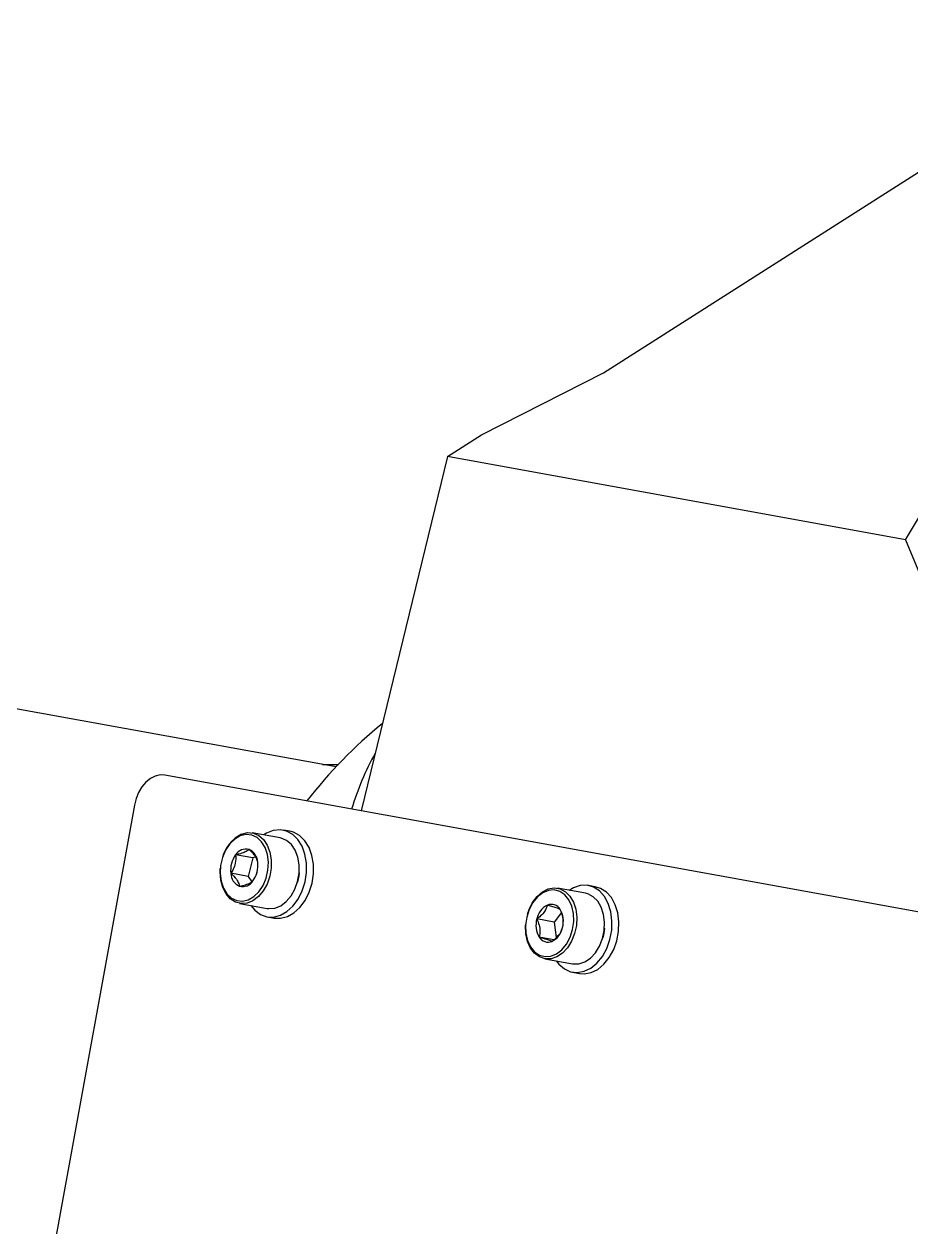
# Model space of a CAD drawing. Header units: inches. Extents: x 0 to 34.2, y 0 to 22.
# Drawn here: x 7.8863 to 8.2052, y 11.0343 to 11.467 of the extents above; entities that cross this region are included whole.
import ezdxf

# ---------------------------------------------------------------- set-up
doc = ezdxf.new("R2010")
doc.units = ezdxf.units.IN
doc.header["$MEASUREMENT"] = 0

msp = doc.modelspace()

# ---------------------------------------------------------------- linework, layer by layer
at = {"color": 7, "linetype": 'Continuous', "lineweight": 25}
for p, q in [((8.094631605708672, 11.34157017277156), (8.291570646115192, 11.46704392525862)), ((8.203255741380366, 11.2815400499626), (8.312160936868315, 11.46330544464725)), ((8.050842105381532, 11.31929000438407), (8.094631605708672, 11.34157017277156)), ((8.038533415356218, 11.3114478948536), (8.050842105381532, 11.31929000438407)), ((8.038533415356218, 11.3114478948536), (8.00751562346, 11.18401366077743)), ((8.203255741380366, 11.2815400499626), (8.038533415356218, 11.3114478948536)), ((7.998485176160644, 11.19981137591035), (7.419496788233513, 11.30493552828086)), ((8.203255741380366, 11.2815400499626), (8.262869545948915, 11.13765027039541)), ((7.993601675876206, 11.20069804969983), (7.999317515116529, 11.20069804969983)), ((8.363893040115624, 11.11930791774168), (7.936949278621521, 11.19682605450028)), ((7.92598325829668, 11.18601938918703), (7.892241299706878, 11.00018005760688)), ((7.978347967280306, 11.17424446804124), (7.968337381607231, 11.17606204220258)), ((7.981915788594034, 11.17661975764195), (7.979420074714466, 11.17707289247447)), ((7.957525582042997, 11.16677017191252), (7.957495395958873, 11.16666494639545)), ((7.968609409917744, 11.16701888230513), (7.962370125218479, 11.16815171938628)), ((7.968609409917744, 11.16701888230513), (7.966889803320258, 11.1603881799183)), ((7.969570966383879, 11.16740744472773), (7.968609409917744, 11.16701888230513)), ((7.956885682986819, 11.16330685291509), (7.956876951221854, 11.16319773203983)), ((7.966889803320258, 11.1603881799183), (7.960650518620821, 11.16152101699955)), ((7.985194464203497, 11.16163575905525), (7.985203195968461, 11.16174487993051)), ((7.966889803320258, 11.1603881799183), (7.968189209380004, 11.15844424080152)), ((7.98455456514713, 11.15817244005782), (7.984584751231615, 11.15827766557489)), ((8.091730672610174, 11.15668119438132), (8.089234958730449, 11.15713432921374)), ((8.08816285129665, 11.15430590478052), (8.078152265623386, 11.15612347894195)), ((7.963732179909822, 11.15069814392919), (7.973742765583069, 11.14888056976775)), ((7.973752134163842, 11.14585578690715), (7.976247848043582, 11.14540265207472)), ((8.067340466059326, 11.14683160865189), (8.06731027997484, 11.14672638313482)), ((8.076940095928588, 11.14394357316774), (8.070700811229136, 11.14507641024889)), ((8.079549996390943, 11.14738742560685), (8.076940095928588, 11.14394357316774)), ((8.076940095928588, 11.14394357316774), (8.077651151308535, 11.13838561721238)), ((8.066700567002973, 11.14336828965445), (8.066691835238181, 11.1432591687792)), ((8.095009348219637, 11.14169719579462), (8.095018079984618, 11.14180631666987)), ((8.076787796658792, 11.13760551820667), (8.071534573044875, 11.13855932089277)), ((8.094369449163473, 11.13823387679709), (8.094399635247786, 11.13833910231426)), ((8.07354706392615, 11.13075958066847), (8.083557649599225, 11.12894200650712)), ((8.08356701817981, 11.12591722364652), (8.086062732059737, 11.125464088814))]:
    msp.add_line(p, q, dxfattribs=at)
at = {"color": 7, "linetype": 'Continuous', "lineweight": 25, "flags": 128}
for points in [[(7.936949278621521, 11.19682605450028), (7.935205540004621, 11.19689675231074), (7.933442366648595, 11.19648861982441), (7.931727516316553, 11.19561734134405), (7.930126889745068, 11.19431639961281), (7.928701998115821, 11.19263578909194), (7.927507599214838, 11.19064009470138), (7.926589593121782, 11.18840600985714), (7.92598325829668, 11.18601938918703)], [(7.96451344391203, 11.17562625501713), (7.966650365426974, 11.17614311130838), (7.968754100613463, 11.17597190998255), (7.970711236562483, 11.17512188054742), (7.972416263568608, 11.17363884831004), (7.973777263184633, 11.17160276392195), (7.97472086356908, 11.16912339321967), (7.975196194980959, 11.16633439971957), (7.975177632180794, 11.16338613878298), (7.974666175893711, 11.16043755192034), (7.973689398860952, 11.15764759821235), (7.972299959384862, 11.15516668478585), (7.970572762507327, 11.15312855832556), (7.968600921859245, 11.1516430947567), (7.966490739880043, 11.15079037580473), (7.964355977026725, 11.15061637176898), (7.962311718916993, 11.15113046325213), (7.960468172034948, 11.15230493544922), (7.958924722470112, 11.15407647226015), (7.957764577987724, 11.15634956967688), (7.957050282277528, 11.15900168442922), (7.956820343206028, 11.16188984032454), (7.956876951221854, 11.16319773203983)], [(7.964063986115477, 11.17498966451379), (7.962061059481487, 11.17382899482196), (7.960257645356809, 11.17206677875936), (7.95875855161501, 11.16980542991807), (7.95765090013566, 11.16717636967314), (7.956999063596337, 11.16433238944979), (7.956840924367528, 11.16143877104099), (7.957185672926574, 11.15866368103097), (7.958013273739906, 11.15616839756391), (7.959275629656807, 11.15409793744509), (7.960899377139595, 11.15257262829068), (7.962790149887013, 11.15168111552454), (7.964838063059391, 11.15147521062802), (7.96692409938719, 11.15196688004536), (7.968927026021008, 11.1531275497372), (7.970730440145857, 11.15488976579979), (7.972229533887672, 11.15715111464108), (7.973337185367022, 11.15978017488602), (7.973989021906331, 11.16262415510937), (7.974147161134951, 11.16551777351816), (7.973802412576093, 11.16829286352818), (7.972974811762761, 11.17078814699524), (7.97171245584586, 11.17285860711407), (7.9700887083629, 11.17438391626847), (7.968197935615653, 11.17527542903461), (7.966150022443088, 11.17548133393113), (7.964063986115477, 11.17498966451379)], [(7.967881722034746, 11.14994473141228), (7.969293070369753, 11.14824200765817), (7.971330681169622, 11.14671729669902), (7.973614029720628, 11.14588214108011), (7.976036349182209, 11.14577559174985), (7.978484374588596, 11.14640263083651), (7.980843638992622, 11.14773393868933), (7.983003825812804, 11.14970726483272), (7.984863927114313, 11.15223033872938), (7.986336966627614, 11.15518518424819), (7.987354066662331, 11.15843363609674), (7.987867668751221, 11.16182380027691), (7.987853757431478, 11.16519715647959), (7.987312983180959, 11.16839597031796), (7.986270632002309, 11.17127066881223), (7.984775443078573, 11.17368683425563), (7.982897329781802, 11.17553148943756), (7.980724110602425, 11.17671838033186), (7.978357402853962, 11.17719200923938), (7.975907871160274, 11.1769302297989), (7.973490052900925, 11.17594528252608), (7.972486923732155, 11.17530862968567)], [(7.973742765583069, 11.14888056976775), (7.974366562699799, 11.14879879760764), (7.976501325553305, 11.14897280164338), (7.978611507532507, 11.14982552059535), (7.980583348180589, 11.15131098416422), (7.982310545057937, 11.15334911062441), (7.983699984534214, 11.15583002405101), (7.984676761566958, 11.1586199777589), (7.985188217853869, 11.16156856462163), (7.985206780654205, 11.16451682555814), (7.984731449242155, 11.16730581905833), (7.983787848857723, 11.16978518976061), (7.98242684924187, 11.1718212741486), (7.980721822235573, 11.17330430638608), (7.978764686286538, 11.17415433582121), (7.978347967280306, 11.17424446804124)], [(7.976247848043582, 11.14540265207472), (7.97853206306195, 11.14532245691734), (7.980980088468337, 11.14594949600399), (7.983339352872174, 11.14728080385681), (7.985499539692357, 11.1492541300002), (7.987359640993866, 11.15177720389695), (7.988832680507355, 11.15473204941567), (7.989849780542072, 11.15798050126422), (7.990363382630962, 11.16137066544439), (7.990349471311046, 11.16474402164716), (7.989808697060528, 11.16794283548554), (7.98876634588205, 11.17081753397971), (7.987271156958314, 11.1732336994232), (7.985393043661543, 11.17507835460513), (7.983219824482165, 11.17626524549935), (7.981915788594034, 11.17661975764195)], [(7.985194464203497, 11.16163575905525), (7.985081083593963, 11.16061022252064), (7.984584751231615, 11.15827766557489)], [(8.077696606051074, 11.13000616815156), (8.078660746325431, 11.12877096442665), (8.080623671554198, 11.12708820140307), (8.082856737700244, 11.12608052334154), (8.085255529072384, 11.12579504814833), (8.0877078808524, 11.12624512432599), (8.090099123796199, 11.12740970681288), (8.092317446041605, 11.12923434102627), (8.09425912130605, 11.13163370909803), (8.095833359012152, 11.13449561924411), (8.096966549554233, 11.13768625172671), (8.097605706202067, 11.14105641611714), (8.09772094270135, 11.14444852727415), (8.097306870721223, 11.14770397385011), (8.096382851807375, 11.15067053478121), (8.094992092057103, 11.15320949697559), (8.09319962185078, 11.15520214138273), (8.091089255103155, 11.1565552941648), (8.088759670217462, 11.15720568340186), (8.08631979599429, 11.15712289761578), (8.08388371824025, 11.15631080777802), (8.08230180774831, 11.15537006642504)], [(8.086062732059737, 11.125464088814), (8.087751242952313, 11.12534191331581), (8.090203594732126, 11.12579198949356), (8.09259483767594, 11.12695657198045), (8.094813159921534, 11.12878120619375), (8.096754835185978, 11.13118057426561), (8.098329072891893, 11.13404248441169), (8.099462263433974, 11.13723311689428), (8.100101420081996, 11.14060328128472), (8.100216656581091, 11.14399539244164), (8.099802584600964, 11.14725083901759), (8.09887856568693, 11.15021739994879), (8.097487805936842, 11.15275636214307), (8.095695335730708, 11.15474900655021), (8.09358496898291, 11.15610215933237), (8.091730672610174, 11.15668119438132)], [(8.066772778903376, 11.140032887863), (8.067372759863614, 11.13738388600284), (8.06843396199777, 11.13509263820089), (8.069894712094552, 11.13329230345098), (8.071670116668399, 11.13208751066494), (8.073656995658547, 11.13154827802009), (8.075739878880572, 11.13170594375793), (8.077797716731897, 11.13255134491867), (8.079710915156985, 11.13403534985986), (8.08136828601742, 11.13607171360837), (8.082673508943193, 11.13854209010513), (8.083550729121942, 11.14130291004759), (8.083948965705726, 11.14419372461582), (8.083845074631602, 11.1470465301748), (8.083245093671364, 11.14969553203495), (8.082183891537193, 11.15198677983691), (8.080723141440238, 11.15378711458682), (8.078947736866391, 11.15499190737286), (8.076960857876243, 11.15553114001771), (8.074877974654406, 11.15537347427996), (8.072820136803081, 11.15452807311913), (8.070906938377993, 11.15304406817803), (8.069249567517558, 11.15100770442943), (8.067944344591785, 11.14853732793267), (8.06706712441285, 11.1457765079902), (8.066668887829252, 11.14288569342197), (8.066772778903376, 11.140032887863)], [(8.067340466059326, 11.14683160865189), (8.067887592645246, 11.14844406441664), (8.06917197217262, 11.15102256987307), (8.070816347836784, 11.15319237949719), (8.072732070919834, 11.15483651829048), (8.074815864294397, 11.15586635030511), (8.076955390120682, 11.15622635703051), (8.079035306007098, 11.15589713041094), (8.080943483150332, 11.15489641913873), (8.08257705122645, 11.15327817181753), (8.0838479441576, 11.15112962857932), (8.084687647776992, 11.14856661794627), (8.08505089344499, 11.14572731248487), (8.084918098493759, 11.14276477988767), (8.084296421933564, 11.1398387310536), (8.083219378508355, 11.13710691003276), (8.081745031908333, 11.13471659000356), (8.079952864540198, 11.13279663373742), (8.077939492610588, 11.13145054657363), (8.075813457521475, 11.13075089641966), (8.073689374374693, 11.13073540159628), (8.071681753042531, 11.13140489743347), (8.069898824910727, 11.13272329123748), (8.068436708096359, 11.13461950805692), (8.067374225695266, 11.13699132235236), (8.066768656408513, 11.13971086900112), (8.066768656408513, 11.13971086900112)], [(8.083557649599225, 11.12894200650712), (8.083699960047767, 11.12891782743485), (8.085824043194549, 11.12893332225823), (8.087950078283852, 11.12963297241229), (8.08996345021346, 11.13097905957608), (8.091755617581596, 11.13289901584222), (8.093229964181617, 11.13528933587142), (8.09430700760664, 11.13802115689225), (8.094928684167021, 11.14094720572623), (8.095061479118252, 11.14390973832353), (8.094698233450066, 11.14674904378493), (8.093858529830863, 11.14931205441798), (8.092587636899712, 11.15146059765618), (8.090954068823594, 11.15307884497739), (8.089045891680344, 11.1540795562496), (8.08816285129665, 11.15430590478052)], [(8.066768656408513, 11.13971086900112), (8.066652646633775, 11.14263153653947), (8.066691835238181, 11.1432591687792)], [(8.095009348219637, 11.14169719579462), (8.09464279080959, 11.13928897745887), (8.094399635247786, 11.13833910231426)]]:
    msp.add_lwpolyline(points, dxfattribs=at)
at = {"color": 7, "linetype": 'Continuous', "lineweight": 25}
for centre, radius, start, end in [((8.122278375272753, 11.08396499576071), 0.1695552735192171, 129.1830580269463, 142.3441133272218), ((8.107482412100152, 11.15280080514101), 0.1082079318899028, 151.3034567761818, 162.8878590266496), ((7.970487302260588, 11.16372768694282), 0.01331401163394968, 116.6596400933724, 166.7901921233135), ((7.966132950456745, 11.16581168343379), 0.004431097159013844, 75.88377291123246, 148.1232337127991), ((7.964980602035722, 11.16523551842756), 0.00536069734397444, 2.138217999719386, 65.38246051405976), ((7.969885722534286, 11.16266429149371), 0.00930570082741799, 143.8653747479997, 187.0570418809397), ((7.96110236296838, 11.16429225306544), 0.00930570082740885, 323.8653747479996, 7.057041880939749), ((7.966007483466773, 11.16172102613159), 0.005360697343990274, 182.1382179995108, 245.382460513825), ((7.964855135045922, 11.16114486112536), 0.004431097159013934, 255.8837729112325, 328.1232337127992), ((8.077724515281755, 11.14367392164637), 0.007162359450734662, 116.9794166934669, 168.7077343447043), ((8.075893438200001, 11.14663224020658), 0.003706628880199856, 30.61848692693959, 112.4967840567286), ((8.071988791807598, 11.14430058771629), 0.008254455129498427, 343.8385922042477, 30.74243717873287), ((8.078629061727396, 11.14277883032151), 0.008254455129503978, 163.8385922042478, 210.7424371787276), ((8.072893338253037, 11.14340549639152), 0.007162359450744085, 296.9794166934668, 348.7077343447042), ((8.07472441533479, 11.14044717783122), 0.003706628880198992, 210.6184869269396, 292.4967840567286)]:
    msp.add_arc(centre, radius, start, end, dxfattribs=at)
for points, knots in [([(7.967213649348827, 11.17010897466631), (7.967086706561372, 11.16999301598054), (7.966685024780555, 11.16962609090844), (7.965602635682064, 11.16901446639645), (7.963900738774139, 11.16848743580806), (7.962773120884222, 11.16824011025567), (7.962370125218479, 11.16815171938628)], [0, 0, 0, 0, 0.1560254891888834, 0.4937074226656915, 0.8190577533761231, 1, 1, 1, 1]), ([(7.970337566881674, 11.1654355275596), (7.970175231850816, 11.16605286019204), (7.969897466213308, 11.16710915587437), (7.968568389561554, 11.16881264553632), (7.967629736511896, 11.16971082754926), (7.967213649348827, 11.17010897466631)], [0, 0, 0, 0, 0.4391279203154401, 0.7513760035663609, 1, 1, 1, 1]), ([(7.962370125218479, 11.16815171938628), (7.962408833787028, 11.16715073028816), (7.962475066627784, 11.16543797381488), (7.961646044277012, 11.16311622346063), (7.96095627867902, 11.16201095959122), (7.960650518620821, 11.16152101699955)], [0, 0, 0, 0, 0.4391279203158888, 0.7513760035671216, 1, 1, 1, 1]), ([(7.970335659098525, 11.163480487707), (7.970353389540222, 11.16357381764908), (7.970480816824969, 11.16424457257456), (7.970403836251506, 11.16488457560348), (7.970337566881674, 11.1654355275596)], [0, 0, 0, 0, 0.1391416425657235, 1, 1, 1, 1]), ([(7.960650518620821, 11.16152101699955), (7.961382634540147, 11.16080023197638), (7.962635331779714, 11.15956692262599), (7.963531016551933, 11.15794212185474), (7.963699673649145, 11.15718374432421), (7.963774436153668, 11.15684756989284)], [0, 0, 0, 0, 0.4391279203161106, 0.7513760035667575, 1, 1, 1, 1]), ([(7.968617960284188, 11.15880482517287), (7.969211430563913, 11.15969090748927), (7.969845586848431, 11.1606377361488), (7.970027545968623, 11.16172827745553), (7.970039220046009, 11.16179824407056)], [0, 0, 0, 0, 0.9358423063382351, 1, 1, 1, 1]), ([(7.963774436153668, 11.15684756989284), (7.964177431819223, 11.15693596076214), (7.965305049708937, 11.15718328631444), (7.967006946617065, 11.15771031690274), (7.968089335715743, 11.15832194141491), (7.968491017496733, 11.15868886648711), (7.968617960284188, 11.15880482517287)], [0, 0, 0, 0, 0.1809422465199759, 0.506292577265689, 0.8439745107798038, 1, 1, 1, 1]), ([(8.074475164951773, 11.15005679837498), (8.074219712342952, 11.14929207114087), (8.073782616564307, 11.14798357385253), (8.072221929230462, 11.14624947593561), (8.071167998714847, 11.14543669893675), (8.070700811229136, 11.14507641024889)], [0, 0, 0, 0, 0.4391279203153971, 0.7513760035663756, 0.9999999999999999, 0.9999999999999999, 0.9999999999999999, 0.9999999999999999]), ([(8.079083280490119, 11.14852009714503), (8.078708465087606, 11.14868836777428), (8.078067131922204, 11.14897628960097), (8.076209554368551, 11.14956283056798), (8.075007855400615, 11.14990508392709), (8.074475164951773, 11.15005679837498)], [0, 0, 0, 0, 0.439127920315471, 0.7513760035663781, 1, 1, 1, 1]), ([(8.08013161849541, 11.14354707941304), (8.080163860009952, 11.14408584685906), (8.080239375738108, 11.14534774216286), (8.079708688141011, 11.14710904095221), (8.079233464562462, 11.14818124909103), (8.079083280490119, 11.14852009714503)], [0, 0, 0, 0, 0.3375702943036583, 0.7906535041890689, 1, 1, 1, 1]), ([(8.070700811229136, 11.14507641024889), (8.070852075890873, 11.14473700327845), (8.071330718750152, 11.1436630265744), (8.071865750822711, 11.14175233552938), (8.071837088155101, 11.13988141094324), (8.071614222331617, 11.1389074143474), (8.071534573044875, 11.13855932089277)], [0, 0, 0, 0, 0.1560254891889014, 0.4937074226656922, 0.8190577533761185, 1, 1, 1, 1]), ([(8.076142688583221, 11.13702261966282), (8.076967922080305, 11.13768389450619), (8.078379949461027, 11.13881537812657), (8.07950724491551, 11.14062816493418), (8.079791179478333, 11.14158074641528), (8.079917042305842, 11.1420030077889)], [0, 0, 0, 0, 0.4391279203161382, 0.7513760035667322, 1, 1, 1, 1]), ([(8.071534573044875, 11.13855932089277), (8.072479169335839, 11.13828759787278), (8.074095434103114, 11.13782266237813), (8.075519619777436, 11.13731481030181), (8.075951322792752, 11.13711236142503), (8.076142688583221, 11.13702261966282)], [0, 0, 0, 0, 0.4391279203159111, 0.7513760035670877, 1, 1, 1, 1])]:
    msp.add_open_spline(points, degree=3, knots=knots, dxfattribs=at)

doc.saveas('drawing.dxf')
